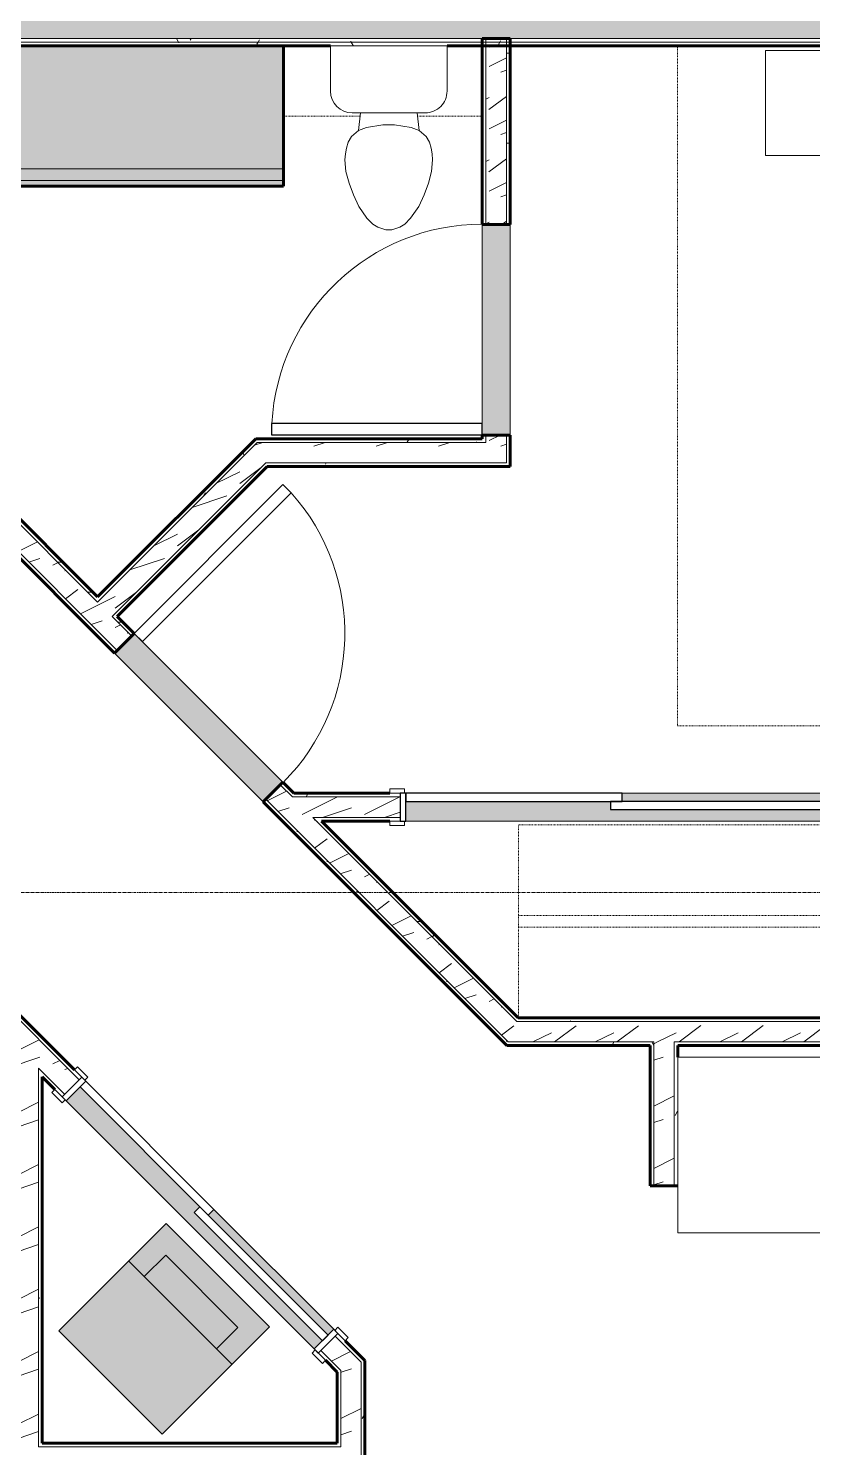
# Model space of a CAD drawing. Header units: inches. Extents: x -4061 to -1937, y 10959 to 12323.
# Drawn here: x -2349.9 to -2215.7, y 11440.3 to 11683 of the extents above; entities that cross this region are included whole.
import ezdxf

# ---------------------------------------------------------------- set-up
doc = ezdxf.new("R2010")
doc.units = ezdxf.units.IN
doc.header["$MEASUREMENT"] = 0
doc.linetypes.add('Dash', pattern=[0.25, 0.125, -0.125])
doc.linetypes.add('Grid Line 1_2_', pattern=[0.8749999999999999, 0.4999999999999999, -0.125, 0.125, -0.125])
for name, color, linetype, lineweight in [('0-1', 7, 'Continuous', 5), ('0-2', 250, 'Continuous', 9), ('A-DOOR-1', 250, 'Continuous', 9), ('A-DOOR-2', 50, 'Continuous', 30), ('A-DOOR-FRAM-1', 50, 'Continuous', 30), ('A-WALL', 113, 'Continuous', 18), ('A-WALL-1', 8, 'Continuous', 5), ('A-WALL-2', 10, 'Continuous', 60), ('A-WALL-3', 7, 'Continuous', 18), ('A-WALL-PATT-1', 250, 'Continuous', 9), ('A-WALL-PATT-2', 253, 'Continuous', 9), ('A-WALL-PATT-4', 111, 'Continuous', 9), ('I-FURN-1', 250, 'Continuous', 9), ('I-FURN-HDLN-1', 250, 'Dash', 9), ('I-WALL-2', 2, 'Continuous', 60), ('P-SANR-FIXT-2', 250, 'Continuous', 9), ('P-SANR-FIXT-3', 9, 'Continuous', 9), ('Q-CASE-1', 9, 'Continuous', 9), ('Q-CASE-2', 10, 'Continuous', 60), ('Q-CASE-3', 250, 'Continuous', 9), ('Q-CASE-HDLN-1', 250, 'Dash', 9), ('Q-SPCQ-1', 250, 'Continuous', 9), ('S-GRID-1', 1, 'Grid Line 1_2_', 9)]:
    doc.layers.add(name, color=color, linetype=linetype, lineweight=lineweight)
pattern_1 = [(0, (0, 0), (20.48, 5.12), [0.845, -14.515, 0.845, -14.515, -81.92]), (0, (0, 0), (20.48, 5.12), [-30.72, 0.845, -29.875, 0.845, -14.515, -35.84]), (0, (0, 0), (20.48, 5.12), [-76.8, 0.845, -9.395, 0.845, -24.755]), (120, (7.68, 2.56), (-14.67405006737632, 15.1762002695053), [0.8449999999999999, -14.515, 0.8449999999999999, -14.515, -81.91999999999999]), (120, (7.68, 2.56), (-14.67405006737632, 15.1762002695053), [-30.72, 0.8449999999999999, -29.875, 0.8449999999999999, -14.515, -35.84]), (120, (7.68, 2.56), (-14.67405006737632, 15.1762002695053), [-76.79999999999998, 0.8449999999999999, -9.394999999999998, 0.8449999999999999, -24.755]), (240, (10.24, 12.8), (-5.805949932623669, -20.2962002695053), [0.845, -14.515, 0.845, -14.515, -81.92]), (240, (10.24, 12.8), (-5.805949932623669, -20.2962002695053), [-30.72, 0.845, -29.875, 0.845, -14.515, -35.84]), (240, (10.24, 12.8), (-5.805949932623669, -20.2962002695053), [-76.8, 0.845, -9.395, 0.845, -24.755])]
pattern_2 = [(216.87, (4.265, 10.662), (31.98716190389133, 21.32545714244463), [5.331, -47.981]), (206.565, (10.662, 7.464), (-10.66247606731217, -10.66200980650436), [11.921, -11.921]), (198.435, (10.662, 2.132), (-21.3244936496746, -10.66258686177925), [6.743999999999999, -26.974])]

# ---------------------------------------------------------------- blocks, each defined once
blk = doc.blocks.new('Single-Flush - 36_ x 84_-1372824-ENLARGED RCP - 3RD FLOOR PLAN - EAST')
at = {"layer": 'A-DOOR-1'}
blk.add_arc((18.00000000000094, -2.374999999999582), 36.06659275674493, 179.9999999999998, 266.8211477580812, dxfattribs=at)
at = {"layer": 'A-DOOR-2'}
for p, q in [((16, -2.374999999999781), (16, -38.38609708243906)), ((18.00000000000094, -2.374999999999781), (16, -2.374999999999781)), ((18.00000000000094, -2.374999999999781), (18.00000000000094, -38.38609708243906)), ((18.00000000000094, -38.38609708243906), (16, -38.38609708243906))]:
    blk.add_line(p, q, dxfattribs=at)
blk = doc.blocks.new('OD_CW_Closet - OD_CW_Closet-2067908-ENLARGED RCP - 3RD FLOOR PLAN - EAST')
at = {"layer": 'Q-CASE-HDLN-1'}
for p, q in [((0.7377049180327869, 22.34999998306176), (0.7377049180327869, -7.650000016938718)), ((158.0498261120873, -9.000000000000126), (158.0498261120873, 23.99999999999991)), ((0.7377049180327883, 8.499999999999865), (158.0498261120873, 8.499999999999865)), ((0.7377049180327883, 6.499999999999867), (158.0498261120873, 6.499999999999867)), ((0.7377049180327883, -9.000000000000126), (25.08857482705718, -9.000000000000126)), ((27.58857482705709, -9.000000000000126), (100.0885748270572, -9.000000000000126)), ((105.088574827057, -9.000000000000126), (158.0498261120873, -9.000000000000126))]:
    blk.add_line(p, q, dxfattribs=at)
blk = doc.blocks.new('FOLDING_SLIDING CLOSET - 72_ x 80_-1372823-ENLARGED RCP - 3RD FLOOR PLAN - EAST')
at = {"layer": 'A-DOOR-1'}
for p, q in [((-36.25000000000011, 3.000000000000026), (-38.75000000000009, 3.000000000000026)), ((-38.75000000000009, 3.000000000000026), (-38.75000000000009, 2.250000000000026)), ((-36.25000000000011, 2.250000000000026), (-36.25000000000011, 3.000000000000026)), ((38.74999999999987, 3.000000000000026), (36.24999999999987, 3.000000000000026)), ((36.24999999999987, 3.000000000000026), (36.24999999999987, 2.250000000000026)), ((38.74999999999987, 2.250000000000026), (38.74999999999987, 3.000000000000026)), ((-38.75000000000009, 2.250000000000026), (-36.25000000000011, 2.250000000000026)), ((36.24999999999987, 2.250000000000026), (38.74999999999987, 2.250000000000026)), ((-36.25000000000008, -2.500000000038504), (-38.75000000000009, -2.500000000038504)), ((-38.75000000000009, -2.500000000038504), (-38.75000000000009, -3.250000000038078)), ((-38.75000000000009, -3.250000000038078), (-36.25000000000008, -3.250000000038078)), ((-36.25000000000008, -3.250000000038078), (-36.25000000000008, -2.500000000038504)), ((38.74999999999988, -2.500000000038504), (36.24999999999989, -2.500000000038504)), ((36.24999999999989, -2.500000000038504), (36.24999999999989, -3.250000000038078)), ((36.24999999999989, -3.250000000038078), (38.74999999999988, -3.250000000038078)), ((38.74999999999988, -3.250000000038078), (38.74999999999988, -2.500000000038504))]:
    blk.add_line(p, q, dxfattribs=at)
at = {"layer": 'A-DOOR-2'}
for p, q in [((0.9999999999999057, 2.250000000000026), (-36.0000000000001, 2.250000000000026)), ((-36.0000000000001, 2.250000000000026), (-36.0000000000001, 0.8750000000000295)), ((-36.0000000000001, 0.8750000000000295), (0.9999999999999057, 0.8750000000000295)), ((35.99999999999988, 0.8750000000000295), (-1.000000000000092, 0.8750000000000295)), ((-1.000000000000092, 0.8750000000000295), (-1.000000000000092, -0.5000000000000034)), ((0.9999999999999057, 0.8750000000000295), (0.9999999999999057, 2.250000000000026)), ((35.99999999999987, -0.5000000000000034), (35.99999999999987, 0.8750000000000295)), ((-1.000000000000097, -0.5000000000000034), (35.99999999999987, -0.5000000000000034))]:
    blk.add_line(p, q, dxfattribs=at)
at = {"layer": 'A-DOOR-FRAM-1'}
for p, q in [((-36.00000000000009, 2.250000000000026), (-37.00000000000011, 2.250000000000026)), ((-37.00000000000011, 2.250000000000026), (-37.00000000000011, -2.500000000038503)), ((-36.00000000000009, -2.500000000038503), (-36.00000000000009, 2.250000000000026)), ((35.99999999999989, 2.249999999999949), (35.99999999999989, -2.500000000000038)), ((36.99999999999989, 2.249999999999949), (35.99999999999989, 2.249999999999949)), ((36.99999999999989, -2.500000000000038), (36.99999999999989, 2.249999999999949)), ((-37.00000000000011, -2.500000000038503), (-36.00000000000009, -2.500000000038503)), ((35.99999999999989, -2.500000000000038), (36.99999999999989, -2.500000000000038))]:
    blk.add_line(p, q, dxfattribs=at)
blk = doc.blocks.new('Stacked Washer and Dryer - 26_x25_ - Private-1352637-ENLARGED RCP - 3RD FLOOR PLAN - EAST')
at = {"layer": 'P-SANR-FIXT-3'}
blk.add_hatch(color=256, dxfattribs=at).paths.add_polyline_path([(2.899014361901208e-12, 12.49999999998948), (3.41060513164848e-12, -12.50000000001122), (26.00000000000363, -12.50000000001054), (26.00000000000312, 12.49999999999016), (11.5892091422026, 12.49999999998982)], flags=0)
at = {"layer": 'P-SANR-FIXT-2'}
for p, q in [((26.00000000000047, 12.49999999999967), (8.686384944667224e-13, 12.49999999999967)), ((8.701080220912921e-13, -12.50000000000033), (8.701080220912921e-13, 12.49999999999967)), ((16.90625000000028, 12.49999999999867), (16.90625000000028, -12.50000000000132)), ((26.00000000000047, 12.49999999999967), (26.00000000000047, -12.50000000000033)), ((16.90625000000028, 8.74999999999979), (22.09375000000043, 8.74999999999979)), ((22.09375000000043, 8.74999999999979), (22.09375000000043, -8.749999999999945)), ((22.09375000000043, -8.749999999999945), (16.90625000000028, -8.749999999999945)), ((8.701080220912921e-13, -12.50000000000033), (26.00000000000047, -12.50000000000033))]:
    blk.add_line(p, q, dxfattribs=at)
blk = doc.blocks.new('FOLDING_SLIDING CLOSET - 60_ x 80_-1372877-ENLARGED RCP - 3RD FLOOR PLAN - EAST')
at = {"layer": 'A-DOOR-1'}
for p, q in [((-30.25000000000011, 3.000000000000026), (-32.75000000000009, 3.000000000000026)), ((-32.75000000000009, 3.000000000000026), (-32.75000000000009, 2.250000000000026)), ((-30.25000000000011, 2.250000000000026), (-30.25000000000011, 3.000000000000026)), ((32.74999999999986, 3.000000000000026), (30.24999999999988, 3.000000000000026)), ((30.24999999999988, 3.000000000000026), (30.24999999999988, 2.250000000000026)), ((32.74999999999986, 2.250000000000026), (32.74999999999986, 3.000000000000026)), ((-32.75000000000009, 2.250000000000026), (-30.25000000000011, 2.250000000000026)), ((30.24999999999988, 2.250000000000026), (32.74999999999986, 2.250000000000026)), ((-30.25000000000008, -2.500000000038504), (-32.75000000000009, -2.500000000038504)), ((-32.75000000000009, -2.500000000038504), (-32.75000000000009, -3.250000000038136)), ((-32.75000000000009, -3.250000000038136), (-30.25000000000008, -3.250000000038136)), ((-30.25000000000008, -3.250000000038136), (-30.25000000000008, -2.500000000038504)), ((32.74999999999988, -2.500000000038504), (30.2499999999999, -2.500000000038504)), ((30.2499999999999, -2.500000000038504), (30.2499999999999, -3.250000000038136)), ((30.2499999999999, -3.250000000038136), (32.74999999999988, -3.250000000038136)), ((32.74999999999988, -3.250000000038136), (32.74999999999988, -2.500000000038504))]:
    blk.add_line(p, q, dxfattribs=at)
at = {"layer": 'A-DOOR-2'}
for p, q in [((0.9999999999999057, 2.250000000000026), (-30.0000000000001, 2.250000000000026)), ((-30.0000000000001, 2.250000000000026), (-30.0000000000001, 0.8750000000000295)), ((-30.0000000000001, 0.8750000000000295), (0.9999999999999057, 0.8750000000000295)), ((29.99999999999987, 0.8750000000000295), (-1.000000000000092, 0.8750000000000295)), ((-1.000000000000092, 0.8750000000000295), (-1.000000000000092, -0.5000000000000034)), ((0.9999999999999057, 0.8750000000000295), (0.9999999999999057, 2.250000000000026)), ((29.99999999999987, -0.5000000000000034), (29.99999999999987, 0.8750000000000295)), ((-1.000000000000092, -0.5000000000000034), (29.99999999999987, -0.5000000000000034))]:
    blk.add_line(p, q, dxfattribs=at)
at = {"layer": 'A-DOOR-FRAM-1'}
for p, q in [((-30.00000000000009, 2.250000000000026), (-31.0000000000001, 2.250000000000026)), ((-31.0000000000001, 2.250000000000026), (-31.0000000000001, -2.500000000038503)), ((-30.00000000000009, -2.500000000038503), (-30.00000000000009, 2.250000000000026)), ((29.99999999999989, 2.249999999999949), (29.99999999999989, -2.500000000000038)), ((30.9999999999999, 2.249999999999949), (29.99999999999989, 2.249999999999949)), ((30.9999999999999, -2.500000000000038), (30.9999999999999, 2.249999999999949)), ((-31.0000000000001, -2.500000000038503), (-30.00000000000009, -2.500000000038503)), ((29.99999999999989, -2.500000000000038), (30.9999999999999, -2.500000000000038))]:
    blk.add_line(p, q, dxfattribs=at)
blk = doc.blocks.new('OD_CW_Base Cabinet - OD_CW_Base Cabinet-1867076-ENLARGED RCP - 3RD FLOOR PLAN - EAST')
at = {"layer": 'Q-CASE-1'}
for points in [[(53.33026017201245, 3.000000000008697), (53.33026017200529, 24.00000000002796), (0.7377049238903054, 24.00000000001006), (0.7377049238974677, 2.999999999990791), (51.70430527202927, 3.000000000008014)], [(51.70430527202995, 1.000000000009479), (53.33026017201313, 1.000000000010161), (53.33026017201245, 3.000000000008682), (0.7377049238974677, 2.999999999990777), (0.7377049238981498, 0.999999999992255)], [(51.70430527203029, 9.364953257318109e-12), (53.33026017201347, 1.004707428364781e-11), (53.33026017201313, 1.000000000010161), (0.7377049238981498, 0.999999999992255), (0.7377049238984908, -7.858602657506715e-12)]]:
    blk.add_hatch(color=256, dxfattribs=at).paths.add_polyline_path(points, flags=0)
at = {"layer": 'Q-CASE-2'}
for p, q in [((53.33026017200721, 24.00000000000016), (0.7377049180327829, 24.00000000000016)), ((0.7377049180327883, 24.00000000000016), (0.7377049180327883, 1.225686219186177e-13)), ((53.33026017200721, 1.212363542890675e-13), (53.33026017200721, 24.00000000000016)), ((0.7377049180327883, 1.212363542890675e-13), (53.33026017200721, 1.212363542890675e-13))]:
    blk.add_line(p, q, dxfattribs=at)
at = {"layer": 'Q-CASE-3'}
for p, q in [((0.7377049180327488, 24.00000000000016), (0.7377049180327786, 2.999999999998593)), ((0.7377049180327488, 24.00000000000016), (53.33026017200715, 24.00000000000023)), ((53.33026017200719, 2.999999999998667), (53.33026017200715, 24.00000000000023)), ((0.7377049180327788, 2.999999999998578), (0.7377049180327816, 1.000000000000128)), ((0.7377049180327786, 2.999999999998592), (53.33026017200719, 2.999999999998667)), ((53.33026017200719, 1.000000000000202), (53.33026017200719, 2.999999999998652)), ((0.7377049180333131, 1.000000000000128), (0.7377049180333145, 1.27675647831885e-13)), ((0.7377049180333131, 1.000000000000128), (53.33026017200719, 1.000000000000203)), ((0.7377049180327816, 1.000000000000128), (53.33026017200719, 1.000000000000202)), ((0.7377049180333145, 1.27750454303064e-13), (53.33026017200719, 2.020330955112429e-13)), ((53.33026017200719, 2.020330955112429e-13), (53.33026017200719, 1.000000000000203))]:
    blk.add_line(p, q, dxfattribs=at)
blk = doc.blocks.new('Toilet-Domestic-3D - Toilet-Domestic-3D-1352612-ENLARGED RCP - 3RD FLOOR PLAN - EAST')
at = {"layer": 'P-SANR-FIXT-2'}
for p, q in [((-9.976221549255797, 19.47622154925572), (9.976221549255834, 19.47622154925572)), ((-9.976221549255797, 11.74999999999998), (-9.976221549255797, 19.47622154925572)), ((9.976221549255834, 19.47622154925572), (9.976221549255834, 11.74999999999989)), ((6.24999999999998, 8.023778450744098), (-6.250000000000018, 8.023778450744098)), ((-4.861662917351556, 8.023778450744098), (-5.209379619536154, 4.999999999999911)), ((4.861662917351547, 8.023778450744098), (5.209379619536154, 4.999999999999936)), ((-5.209379619536154, 4.999999999999911), (-6.401133212130357, 3.999999999999923)), ((-3.835640909808955, 5.499999999999876), (-5.209379619536155, 4.99999999999991)), ((-0.9999999999997728, 5.999999999999972), (-3.835640909808916, 5.499999999999884)), ((0.9999999999997808, 5.999999999999972), (-0.9999999999997728, 5.999999999999972)), ((3.835640909808861, 5.499999999999932), (0.9999999999997852, 5.999999999999972)), ((5.209379619536155, 4.999999999999937), (3.835640909808857, 5.499999999999933)), ((6.401133212130349, 3.999999999999955), (5.209379619536156, 4.999999999999936)), ((-6.967897106716618, 2.999999999999916), (-7.235846299147756, 1.999999999999837)), ((-6.401133212130356, 3.999999999999926), (-6.967897106716618, 2.999999999999912)), ((6.967897106716618, 2.999999999999936), (6.40113321213035, 3.999999999999953)), ((7.235846299147753, 1.999999999999948), (6.967897106716618, 2.999999999999932)), ((-7.412844257252363, 0.9961946980916817), (-7.50000000000002, 3.647082635893639e-14)), ((-7.50000000000002, 2.626845807189436e-14), (-7.325688514504699, -1.992389396183531)), ((-7.235846299147757, 1.999999999999842), (-7.412844257252363, 0.9961946980916907)), ((7.412844257252371, 0.9961946980917603), (7.235846299147749, 1.999999999999968)), ((7.325688514504699, -1.992389396183527), (7.50000000000002, 8.759659664292484e-14)), ((7.500000000000021, 7.083352582108447e-14), (7.412844257252374, 0.9961946980917403)), ((-7.325688514504693, -1.99238939618356), (-6.787750874495926, -4.000000000000001)), ((6.787750874495935, -4.000000000000014), (7.325688514504697, -1.99238939618353)), ((-6.787750874495902, -4.000000000000084), (-6.05981040596345, -6.000000000000223)), ((6.05981040596353, -6.000000000000034), (6.787750874495948, -3.999999999999969)), ((-6.059810405963483, -6.000000000000149), (-5.127195089653489, -8.000000000000112)), ((5.12719508965351, -8.000000000000068), (6.059810405963534, -6.000000000000026)), ((-5.127195089653483, -8.000000000000119), (-3.739764113511693, -10.0000000000001)), ((3.739764113511725, -10.00000000000005), (5.127195089653514, -8.00000000000006)), ((-3.739764113511675, -10.00000000000013), (-2.739764113511752, -11.00000000000004)), ((-2.739764113511752, -11.00000000000004), (-1.873738709727293, -11.50000000000007)), ((-1.8737387097273, -11.50000000000006), (-0.5000000000001319, -12.00000000000002)), ((-0.5000000000001313, -12.00000000000002), (0.5000000000001497, -12.00000000000002)), ((0.5000000000001499, -12.00000000000002), (1.87373870972732, -11.50000000000006)), ((1.873738709727307, -11.50000000000006), (2.73976411351174, -11.00000000000005)), ((2.739764113511739, -11.00000000000005), (3.73976411351172, -10.00000000000006))]:
    blk.add_line(p, q, dxfattribs=at)
for centre, radius, start, end in [((-6.249999999999996, 11.74999999999996), 3.72622154925582, 179.9999999999996, 269.9999999999993), ((6.250000000000004, 11.74999999999991), 3.726221549255813, 269.9999999999992, 359.9999999999993)]:
    blk.add_arc(centre, radius, start, end, dxfattribs=at)
blk = doc.blocks.new('OD_CW_Upper Cabinet - OD_CW_Upper Cabinet-V16-ENLARGED RCP - 3RD FLOOR PLAN - EAST')
at = {"layer": 'Q-CASE-HDLN-1'}
for p, q in [((0.7377049180327883, -12.00000000000026), (11.81307618210522, -12.00000000000026)), ((21.66233365034751, -12.00000000000026), (34.73770491801893, -12.00000000000026))]:
    blk.add_line(p, q, dxfattribs=at)
blk = doc.blocks.new('Refrigerator_-_Side-by-Side_6047 - 36_ X 30_-1372843-ENLARGED RCP - 3RD FLOOR PLAN - EAST')
at = {"layer": 'Q-SPCQ-1'}
for p, q in [((-17.87500000000018, 15.57779639811608), (17.87499999999981, 15.57779639811608)), ((-17.87500000000018, -14.42220360188391), (-17.87500000000018, 15.57779639811609)), ((17.8749999999998, 15.57779639811608), (17.8749999999998, -14.42220360188391)), ((17.87499999999981, -14.42220360188391), (-17.87500000000018, -14.42220360188391))]:
    blk.add_line(p, q, dxfattribs=at)
blk = doc.blocks.new('Bed-Standard - King 78_ x 80_-1242963-ENLARGED RCP - 3RD FLOOR PLAN - EAST')
at = {"layer": 'I-FURN-1'}
for p, q in [((49.68852459016404, 38.20491803278722), (-28.31147540983594, 38.20491803278722)), ((-28.31147540983594, 38.20491803278722), (-28.31147540983594, -41.79508196721271)), ((49.68852459016404, -41.79508196721271), (49.68852459016404, 38.20491803278722)), ((-25.31147540983479, 36.20491803278763), (-25.31147540983479, 24.20491803278797)), ((-25.31147540983479, 36.20491803278763), (46.6885245901642, 36.20491803278763)), ((46.6885245901642, 36.20491803278763), (46.6885245901642, 24.20491803278797)), ((49.68852459016473, 24.20491803278797), (-28.31147540983507, 17.62529919027933)), ((-25.31147540983479, 24.20491803278797), (46.6885245901642, 24.20491803278797)), ((-28.31147540983594, -41.79508196721271), (49.68852459016404, -41.79508196721271))]:
    blk.add_line(p, q, dxfattribs=at)
at = {"layer": 'I-FURN-HDLN-1'}
for p, q in [((-64.31147540983584, 38.2049180327874), (-64.31147540983584, -77.79508196721247)), ((73.68852459016391, -77.79508196721248), (73.68852459016391, 38.20491803278709)), ((-64.31147540983584, -77.79508196721248), (73.68852459016391, -77.79508196721248))]:
    blk.add_line(p, q, dxfattribs=at)
blk = doc.blocks.new('Table-Night Stand - 18_ x 18_ x 24_-1352623-ENLARGED RCP - 3RD FLOOR PLAN - EAST')
at = {"layer": 'I-FURN-1'}
for p, q in [((18.14699331848555, 17.99999999999999), (0.1469933184855234, 17.99999999999999)), ((0.1469933184855234, 17.99999999999999), (0.1469933184855234, -9.466330862652132e-30)), ((18.14699331848555, -9.466330862652132e-30), (18.14699331848555, 17.99999999999999)), ((0.1469933184855234, -9.466330862652132e-30), (18.14699331848555, -9.466330862652132e-30))]:
    blk.add_line(p, q, dxfattribs=at)
blk = doc.blocks.new('CTR - 1st Phase - Unit Layouts_rvt-1-ENLARGED RCP - 3RD FLOOR PLAN - EAST')
at = {"layer": 'A-WALL-1'}
for points in [[(-2271.621550820582, 11613.44275068943), (-2267.49655082058, 11613.44275068943), (-2267.496550820488, 11649.44275068943), (-2272.246550820408, 11649.44275068943), (-2272.24655082058, 11613.44275068943)], [(-2309.734647808696, 11550.70763380459), (-2306.375890598049, 11554.06639101522), (-2331.831734720692, 11579.52223513801), (-2335.190491931338, 11576.16347792738), (-2310.176589546934, 11551.14957554284)]]:
    blk.add_hatch(color=256, dxfattribs=at).paths.add_polyline_path(points, flags=0)
h = blk.add_hatch(color=256, dxfattribs=at)
h.paths.add_polyline_path([(-2213.324606593518, 11547.42388338749), (-2213.32460659351, 11549.42388338749), (-2250.324606593513, 11549.42388338749), (-2250.324606593513, 11550.79888338759), (-2285.32460659351, 11550.79888338759), (-2285.324606593506, 11547.42388338772), (-2238.775738359905, 11547.42388338749)], flags=0)
h.paths.add_polyline_path([(-2248.324606593506, 11550.79888338759), (-2213.32460659351, 11550.79888338759), (-2213.32460659351, 11552.17388338749), (-2248.324606593506, 11552.17388338769), (-2248.324606593506, 11551.14957554284)], flags=0)
h = blk.add_hatch(color=256, dxfattribs=at)
h.paths.add_polyline_path([(-2301.025376560513, 11457.14554881377), (-2299.611162998136, 11458.55976237614), (-2321.531473214862, 11480.48007259298), (-2320.559201390728, 11481.45234441711), (-2341.065298045084, 11501.95844107157), (-2343.451783431622, 11499.5719556851), (-2302.439590122874, 11458.55976237614)], flags=0)
h.paths.add_polyline_path([(-2298.638891174002, 11459.53203420027), (-2297.666619349868, 11460.50430602439), (-2318.172716004224, 11481.01040267886), (-2319.144987828358, 11480.03813085473), (-2298.904056216941, 11459.79719924321)], flags=0)
at = {"layer": 'A-WALL-PATT-1'}
h = blk.add_hatch(dxfattribs=at)
h.set_pattern_fill('FP_1', color=256, style=0, pattern_type=2)
h.set_pattern_definition(pattern_1)
h.paths.add_polyline_path([(-2268.675897391811, 11509.64888338747), (-2267.792013915328, 11509.64888338747), (-2309.292706070452, 11551.14957554284), (-2309.734647808696, 11550.70763380459), (-2271.292013915318, 11512.264999911)], flags=0)
h.paths.add_polyline_path([(-2335.190491931338, 11576.16347792738), (-2334.748550193095, 11576.60541966562), (-2375.261104352004, 11617.11797382476), (-2375.703046090247, 11616.67603208652), (-2345.981297417075, 11586.95428341318)], flags=0)
h.paths.add_polyline_path([(-2428.028947897887, 11669.00193389446), (-2427.587006159658, 11669.44387563271), (-2437.791262715382, 11679.61314565267), (-2438.215711185708, 11679.18869718234), (-2428.470889636138, 11669.44387563271)], flags=0)
h.paths.add_polyline_path([(-2438.254689117446, 11679.98939611053), (-2438.132526637411, 11679.98939611053), (-2438.193607877428, 11680.05047735055)], flags=0)
h = blk.add_hatch(dxfattribs=at)
h.set_pattern_fill('FP_1', color=256, style=0, pattern_type=2)
h.set_pattern_definition(pattern_1)
h.paths.add_polyline_path([(-2266.967266447024, 11513.77388338749), (-2266.083382970528, 11513.77388338749), (-2300.358382970589, 11548.04888338772), (-2301.242266447069, 11548.04888338772), (-2271.917013915316, 11518.72363085581)], flags=0)
h.paths.add_polyline_path([(-2304.742266447058, 11551.54888338773), (-2303.858382970574, 11551.54888338773), (-2306.383908852563, 11554.05837276071), (-2306.817832336292, 11553.62444927698), (-2306.375890598049, 11553.18250753874)], flags=0)
h.paths.add_polyline_path([(-2332.273676458935, 11579.08029339977), (-2331.831734720692, 11579.52223513801), (-2335.154658755217, 11582.84515917255), (-2335.596600493461, 11582.40321743432), (-2332.715618197172, 11579.52223513801)], flags=0)
h.paths.add_polyline_path([(-2338.071474227607, 11584.87809116847), (-2337.629532489364, 11585.32003290671), (-2365.383473650846, 11613.07397406835), (-2365.82541538909, 11612.63203233012), (-2340.147666472303, 11586.95428341318)], flags=0)
h.paths.add_polyline_path([(-2368.300289123236, 11615.10690606428), (-2367.858347384993, 11615.54884780252), (-2372.344288879599, 11620.03478929715), (-2372.78623061784, 11619.59284755891), (-2368.742230861472, 11615.54884780252)], flags=0)
h.paths.add_polyline_path([(-2425.112132425498, 11671.91874936686), (-2424.670190687258, 11672.3606911051), (-2432.298895692637, 11679.98939611053), (-2433.182779169119, 11679.98939611053), (-2425.377297468409, 11672.18391440977)], flags=0)
h = blk.add_hatch(dxfattribs=at)
h.set_pattern_fill('FP_1', color=256, style=0, pattern_type=2)
h.set_pattern_definition(pattern_1)
h.paths.add_polyline_path([(-2267.496550820594, 11608.69275068973), (-2267.496550820582, 11613.44275068943), (-2268.121550820578, 11613.44275068943), (-2268.121550820592, 11608.69275068973)], flags=0)
h.paths.add_polyline_path([(-2267.496550820488, 11649.44275068943), (-2267.496550820488, 11679.98939611053), (-2268.121550820407, 11679.98939611053), (-2268.121550820407, 11649.44275068943)], flags=0)
h = blk.add_hatch(dxfattribs=at)
h.set_pattern_fill('FP_1', color=256, style=0, pattern_type=2)
h.set_pattern_definition(pattern_1)
h.paths.add_polyline_path([(-2292.323736657585, 11454.2775398556), (-2292.323736657585, 11455.16142333208), (-2296.959512568682, 11459.7971992432), (-2297.401454306926, 11459.35525750497), (-2292.948736657598, 11454.9025398556)], flags=0)
h.paths.add_polyline_path([(-2341.242074740376, 11503.19587793865), (-2340.800133002133, 11503.63781967689), (-2412.217917901789, 11575.05560457692), (-2412.659859640033, 11574.61366283868), (-2341.684016478615, 11503.63781967689)], flags=0)
h.paths.add_polyline_path([(-2438.11570376268, 11600.06950696146), (-2437.673762024437, 11600.5114486997), (-2477.70319927638, 11640.54088595185), (-2478.145141014624, 11640.09894421361), (-2440.590577496839, 11602.54438069563)], flags=0)
h = blk.add_hatch(dxfattribs=at)
h.set_pattern_fill('FP_1', color=256, style=0, pattern_type=2)
h.set_pattern_definition(pattern_1)
h.paths.add_polyline_path([(-2296.448736657616, 11452.56890891082), (-2296.448736657616, 11453.45279238731), (-2299.876328041087, 11456.88038377082), (-2300.31826977933, 11456.43844203258), (-2296.959512568682, 11453.07968482192)], flags=0)
h.paths.add_polyline_path([(-2344.158890212778, 11500.27906246626), (-2343.716948474536, 11500.7210042045), (-2348.173736657486, 11505.17779238747), (-2348.173736657486, 11504.29390891099), (-2344.600831951016, 11500.7210042045)], flags=0)
h.paths.add_polyline_path([(-2351.673736657616, 11507.79390891114), (-2351.673736657477, 11508.67779238749), (-2408.947549040245, 11565.95160477055), (-2409.389490778483, 11565.50966303231), (-2352.298736657477, 11508.418908911)], flags=0)
h.paths.add_polyline_path([(-2411.86436451263, 11567.98453676647), (-2411.422422774391, 11568.42647850471), (-2415.134733374191, 11572.13878910453), (-2415.576675112432, 11571.69684736629), (-2412.30630625088, 11568.42647850472)], flags=0)
h.paths.add_polyline_path([(-2441.032519235082, 11597.15269148907), (-2440.590577496839, 11597.59463322731), (-2480.620014748782, 11637.62407047947), (-2481.061956487026, 11637.18212874123), (-2441.474460973319, 11597.59463322731)], flags=0)
h = blk.add_hatch(dxfattribs=at)
h.set_pattern_fill('FP_1', color=256, style=0, pattern_type=2)
h.set_pattern_definition(pattern_1)
h.paths.add_polyline_path([(-2337.629532489364, 11585.32003290671), (-2310.1318147062, 11612.81775068973), (-2311.015698182683, 11612.81775068974), (-2338.071474227604, 11585.76197464496)], flags=0)
h = blk.add_hatch(dxfattribs=at)
h.set_pattern_fill('FP_1', color=256, style=0, pattern_type=2)
h.set_pattern_definition(pattern_1)
h.paths.add_polyline_path([(-2271.621550825126, 11612.19275068972), (-2271.621550820583, 11612.81775068962), (-2310.1318147062, 11612.81775068973), (-2310.756814706202, 11612.19275068974), (-2272.24655082058, 11612.19275068972)], flags=0)
h = blk.add_hatch(dxfattribs=at)
h.set_pattern_fill('FP_1', color=256, style=0, pattern_type=2)
h.set_pattern_definition(pattern_1)
h.paths.add_polyline_path([(-2268.121550820592, 11608.06775068962), (-2267.496550820594, 11608.06775068962), (-2267.496550820594, 11608.69275068962), (-2308.423183761422, 11608.69275068962), (-2309.048183761424, 11608.06775068973), (-2304.923183761412, 11608.06775068962)], flags=0)
h = blk.add_hatch(dxfattribs=at)
h.set_pattern_fill('FP_1', color=256, style=0, pattern_type=2)
h.set_pattern_definition(pattern_1)
h.paths.add_polyline_path([(-2123.921264891035, 11551.54888338729), (-2076.17373667973, 11551.54888338729), (-2076.17373667973, 11552.17388338714), (-2134.824606593506, 11552.17388338714), (-2134.824606593506, 11551.54888338729), (-2124.86005970228, 11551.54888338729)], flags=0)
h.paths.add_polyline_path([(-2210.574606593506, 11551.54888338748), (-2208.824606593518, 11551.54888338748), (-2208.824606593518, 11552.17388338749), (-2212.324606593506, 11552.17388338749), (-2212.324606593506, 11551.54888338748)], flags=0)
h.paths.add_polyline_path([(-2288.074606593506, 11551.54888338773), (-2286.324606593519, 11551.54888338773), (-2286.324606593519, 11552.17388338773), (-2304.483382970573, 11552.17388338774), (-2303.858382970574, 11551.54888338773), (-2300.358382970585, 11551.54888338773)], flags=0)
h = blk.add_hatch(dxfattribs=at)
h.set_pattern_fill('FP_1', color=256, style=0, pattern_type=2)
h.set_pattern_definition(pattern_1)
h.paths.add_polyline_path([(-2093.262724748677, 11547.42388338721), (-2076.17373667973, 11547.42388338721), (-2076.17373667973, 11548.04888338714), (-2104.598736656739, 11548.04888338714), (-2104.598736656739, 11547.42388338721), (-2101.048736662856, 11547.42388338721)], flags=0)
h.paths.add_polyline_path([(-2133.074606593519, 11547.42388338722), (-2108.098736656738, 11547.42388338722), (-2108.098736656738, 11548.04888338714), (-2134.824606593506, 11548.04888338722), (-2134.824606593506, 11547.42388338722)], flags=0)
h.paths.add_polyline_path([(-2210.57460659352, 11547.42388338749), (-2208.824606593518, 11547.42388338749), (-2208.824606593518, 11548.04888338748), (-2212.324606593506, 11548.04888338748), (-2212.324606593506, 11547.42388338749)], flags=0)
h.paths.add_polyline_path([(-2299.733382970586, 11547.42388338772), (-2286.324606593519, 11547.42388338772), (-2286.324606593519, 11548.04888338772), (-2300.358382970589, 11548.04888338772)], flags=0)
h = blk.add_hatch(dxfattribs=at)
h.set_pattern_fill('FP_1', color=256, style=0, pattern_type=2)
h.set_pattern_definition(pattern_1)
h.paths.add_polyline_path([(-2093.262724748677, 11513.14888338703), (-2076.17373667973, 11513.14888338703), (-2076.17373667973, 11513.77388338703), (-2104.598736656829, 11513.77388338703), (-2104.598736656829, 11513.14888338704), (-2101.048736662856, 11513.14888338704)], flags=0)
h.paths.add_polyline_path([(-2208.824606593518, 11513.14888338747), (-2108.098736656829, 11513.14888338747), (-2108.098736656829, 11513.77388338705), (-2266.967266446574, 11513.77388338705), (-2266.342266447014, 11513.14888338748), (-2212.324606593506, 11513.14888338747)], flags=0)
h = blk.add_hatch(dxfattribs=at)
h.set_pattern_fill('FP_1', color=256, style=0, pattern_type=2)
h.set_pattern_definition(pattern_1)
h.paths.add_polyline_path([(-2234.589751174783, 11509.0238833874), (-2076.17373667973, 11509.0238833874), (-2076.17373667973, 11509.64888338696), (-2239.400738337171, 11509.64888338696), (-2239.400738337171, 11509.0238833874), (-2238.775738359905, 11509.0238833874)], flags=0)
h.paths.add_polyline_path([(-2246.555425460463, 11509.0238833874), (-2242.900738337171, 11509.0238833874), (-2242.900738337171, 11509.6488833874), (-2268.675897391811, 11509.64888338747), (-2268.050897391813, 11509.02388338747), (-2262.217266446967, 11509.02388338741)], flags=0)
h = blk.add_hatch(dxfattribs=at)
h.set_pattern_fill('FP_1', color=256, style=0, pattern_type=2)
h.set_pattern_definition(pattern_1)
h.paths.add_polyline_path([(-2243.525738337172, 11485.02388338727), (-2242.900738337222, 11485.02388338727), (-2242.900738337221, 11509.0238833874), (-2243.525738336636, 11509.0238833874)], flags=0)
h = blk.add_hatch(dxfattribs=at)
h.set_pattern_fill('FP_1', color=256, style=0, pattern_type=2)
h.set_pattern_definition(pattern_1)
h.paths.add_polyline_path([(-2239.400738337171, 11485.02388338728), (-2238.775738359906, 11485.02388338728), (-2238.775738359905, 11509.02388338696), (-2239.400738337171, 11509.02388338696)], flags=0)
h = blk.add_hatch(dxfattribs=at)
h.set_pattern_fill('FP_1', color=256, style=0, pattern_type=2)
h.set_pattern_definition(pattern_1)
h.paths.add_polyline_path([(-2347.548736657487, 11441.02388334235), (-2347.548736657487, 11503.66890891099), (-2348.173736657486, 11504.29390891099), (-2348.173736657486, 11441.02388334235)], flags=0)
h = blk.add_hatch(dxfattribs=at)
h.set_pattern_fill('FP_1', color=256, style=0, pattern_type=2)
h.set_pattern_definition(pattern_1)
h.paths.add_polyline_path([(-2292.543235674001, 11255.63939612938), (-2292.323736657711, 11255.63939612938), (-2292.32373665771, 11394.6488833611), (-2292.94873665771, 11394.6488833612), (-2292.948736657711, 11255.63939612938)], flags=0)
h.paths.add_polyline_path([(-2292.323736657636, 11430.6488833612), (-2292.323736657585, 11454.2775398556), (-2292.948736657598, 11454.9025398556), (-2292.948736657598, 11430.6488833623)], flags=0)
h = blk.add_hatch(dxfattribs=at)
h.set_pattern_fill('FP_1', color=256, style=0, pattern_type=2)
h.set_pattern_definition(pattern_1)
h.paths.add_polyline_path([(-2297.073736657998, 11255.63939612939), (-2296.448736657998, 11255.63939612939), (-2296.448736657997, 11394.64888336119), (-2297.07373665771, 11394.64888336119), (-2297.073736657998, 11255.82689611048)], flags=0)
h.paths.add_polyline_path([(-2297.073736657625, 11430.6488833612), (-2296.448736657616, 11430.6488833612), (-2296.448736657616, 11436.89888334234), (-2297.073736657623, 11436.89888334234), (-2297.073736657625, 11434.02388334413)], flags=0)
h.paths.add_polyline_path([(-2296.448736657616, 11440.39888334235), (-2296.448736657616, 11452.56890891082), (-2297.073736657589, 11453.19390891083), (-2297.073736657623, 11440.39888334235), (-2296.959512568683, 11440.39888334235)], flags=0)
h = blk.add_hatch(dxfattribs=at)
h.set_pattern_fill('FP_1', color=256, style=0, pattern_type=2)
h.set_pattern_definition(pattern_1)
h.paths.add_polyline_path([(-2297.073736657623, 11440.39888334235), (-2297.073736657623, 11441.02388334235), (-2348.173736657486, 11441.02388334235), (-2348.173736657486, 11440.39888334235), (-2307.872505745178, 11440.39888334235)], flags=0)
h.paths.add_polyline_path([(-2394.123736781736, 11440.39888334235), (-2351.673736657617, 11440.39888334235), (-2351.673736657617, 11441.02388334235), (-2408.373736681041, 11441.02388334235), (-2408.373736681041, 11440.39888334235)], flags=0)
h.paths.add_polyline_path([(-2445.998736681042, 11440.39888334235), (-2442.373736681042, 11440.39888334235), (-2442.373736681042, 11441.02388334235), (-2445.998736681041, 11441.02388334235)], flags=0)
h.paths.add_polyline_path([(-2449.498736681042, 11440.39888334235), (-2449.498736681042, 11441.02388334235), (-2510.123736679425, 11441.02388334191), (-2510.123736679425, 11440.39888334235), (-2450.123736679417, 11440.39888334235)], flags=0)
at = {"layer": 'A-WALL-PATT-2'}
h = blk.add_hatch(dxfattribs=at)
h.set_pattern_fill('FP_2', color=256, style=0, pattern_type=2)
h.set_pattern_definition(pattern_2)
h.paths.add_polyline_path([(-2266.967266447011, 11513.14888338747), (-2266.342266447014, 11513.14888338748), (-2306.817832336292, 11553.62444927698), (-2309.292706070452, 11551.14957554284), (-2271.292013915318, 11513.14888338748), (-2267.792013915328, 11513.14888338747)], flags=0)
h.paths.add_polyline_path([(-2334.748550193095, 11576.60541966562), (-2332.273676458935, 11579.08029339977), (-2372.786230617844, 11619.59284755891), (-2375.261104352004, 11617.11797382476), (-2335.190491931338, 11577.04736140387)], flags=0)
h.paths.add_polyline_path([(-2427.587006159635, 11669.44387563271), (-2425.112132425498, 11671.91874936686), (-2433.182779169119, 11679.98939611053), (-2437.204436588322, 11679.98939611053), (-2437.673895734005, 11680.57018949397), (-2438.193607877428, 11680.05047735055), (-2427.852171202609, 11669.70904067567)], flags=0)
h = blk.add_hatch(dxfattribs=at)
h.set_pattern_fill('FP_2', color=256, style=0, pattern_type=2)
h.set_pattern_definition(pattern_2)
h.paths.add_polyline_path([(-2268.121550820592, 11612.19275068972), (-2268.121550820592, 11613.44275068943), (-2271.621550820583, 11613.44275068943), (-2271.621550820583, 11612.19275068972)], flags=0)
h.paths.add_polyline_path([(-2271.621550820488, 11649.44275068944), (-2268.121550820407, 11649.44275068944), (-2268.121550820407, 11679.98939611053), (-2271.621550820488, 11679.98939611053), (-2271.621550820488, 11656.98939610121)], flags=0)
h = blk.add_hatch(dxfattribs=at)
h.set_pattern_fill('FP_2', color=256, style=0, pattern_type=2)
h.set_pattern_definition(pattern_2)
h.paths.add_polyline_path([(-2292.948736657598, 11449.95279238729), (-2292.948736657598, 11454.9025398556), (-2297.401454306927, 11459.35525750497), (-2299.876328041087, 11456.88038377082), (-2295.564853181111, 11452.56890891082)], flags=0)
h.paths.add_polyline_path([(-2343.716948474536, 11500.7210042045), (-2341.242074740376, 11503.19587793865), (-2412.659859640033, 11574.61366283868), (-2415.134733374191, 11572.13878910453), (-2344.158890212778, 11501.16294594274)], flags=0)
h.paths.add_polyline_path([(-2440.590577496839, 11597.59463322731), (-2438.11570376268, 11600.06950696146), (-2478.145141014624, 11640.09894421361), (-2480.620014748782, 11637.62407047947), (-2449.820010284784, 11606.82406601531)], flags=0)
h = blk.add_hatch(dxfattribs=at)
h.set_pattern_fill('FP_2', color=256, style=0, pattern_type=2)
h.set_pattern_definition(pattern_2)
h.paths.add_polyline_path([(-2335.59660049346, 11582.40321743431), (-2305.807067237895, 11612.19275068963), (-2310.756814706202, 11612.19275068974), (-2338.071474227599, 11584.87809116846), (-2336.038542231698, 11582.84515917255)], flags=0)
h = blk.add_hatch(dxfattribs=at)
h.set_pattern_fill('FP_2', color=256, style=0, pattern_type=2)
h.set_pattern_definition(pattern_2)
h.paths.add_polyline_path([(-2307.872505745177, 11608.69275068962), (-2268.121550820595, 11608.69275068962), (-2268.121550820592, 11612.19275068963), (-2305.807067237895, 11612.19275068963), (-2309.307067237905, 11608.69275068973), (-2308.423183761422, 11608.69275068973)], flags=0)
h = blk.add_hatch(dxfattribs=at)
h.set_pattern_fill('FP_2', color=256, style=0, pattern_type=2)
h.set_pattern_definition(pattern_2)
h.paths.add_polyline_path([(-2076.79873667971, 11548.04888338714), (-2076.17373667973, 11548.04888338714), (-2076.17373667973, 11551.54888338729), (-2134.824606593506, 11551.54888338729), (-2134.824606593506, 11548.04888338722), (-2077.933454677499, 11548.04888338714)], flags=0)
h.paths.add_polyline_path([(-2212.324606593506, 11548.04888338748), (-2208.824606593518, 11548.04888338748), (-2208.824606593518, 11551.54888338748), (-2212.324606593506, 11551.54888338748), (-2212.324606593506, 11549.37119096392)], flags=0)
h.paths.add_polyline_path([(-2301.242266447068, 11548.04888338772), (-2286.324606593519, 11548.04888338772), (-2286.324606593519, 11551.54888338773), (-2304.742266447058, 11551.54888338773), (-2302.564574023253, 11549.37119096392)], flags=0)
h = blk.add_hatch(dxfattribs=at)
h.set_pattern_fill('FP_2', color=256, style=0, pattern_type=2)
h.set_pattern_definition(pattern_2)
h.paths.add_polyline_path([(-2076.17373667973, 11509.64888338696), (-2076.17373667973, 11513.14888338703), (-2271.292013915318, 11513.14888338748), (-2267.792013915328, 11509.64888338747), (-2076.79873667971, 11509.64888338696)], flags=0)
h = blk.add_hatch(dxfattribs=at)
h.set_pattern_fill('FP_2', color=256, style=0, pattern_type=2)
h.set_pattern_definition(pattern_2)
h.paths.add_polyline_path([(-2242.900738337222, 11485.02388338728), (-2239.400738337171, 11485.02388338728), (-2239.400738337171, 11509.6488833874), (-2242.900738337171, 11509.6488833874), (-2242.900738337171, 11509.0238833874)], flags=0)
h = blk.add_hatch(dxfattribs=at)
h.set_pattern_fill('FP_2', color=256, style=0, pattern_type=2)
h.set_pattern_definition(pattern_2)
h.paths.add_polyline_path([(-2348.173736657618, 11440.39888334235), (-2348.173736657486, 11505.17779238747), (-2351.673736657477, 11508.67779238748), (-2351.673736657479, 11440.39888334237)], flags=0)
h = blk.add_hatch(dxfattribs=at)
h.set_pattern_fill('FP_2', color=256, style=0, pattern_type=2)
h.set_pattern_definition(pattern_2)
h.paths.add_polyline_path([(-2292.948736657998, 11255.63939612938), (-2292.94873665771, 11394.6488833612), (-2296.44873665771, 11394.6488833612), (-2296.448736657711, 11255.63939612938)], flags=0)
h.paths.add_polyline_path([(-2296.448736657616, 11430.6488833612), (-2292.948736657598, 11430.6488833612), (-2292.948736657598, 11449.95279238729), (-2296.448736657589, 11453.45279238731), (-2296.448736657616, 11434.02388334413)], flags=0)
h = blk.add_hatch(dxfattribs=at)
h.set_pattern_fill('FP_2', color=256, style=0, pattern_type=2)
h.set_pattern_definition(pattern_2)
h.paths.add_polyline_path([(-2297.073736657623, 11436.89888334234), (-2296.448736657616, 11436.89888334234), (-2296.448736657616, 11440.39888334235), (-2408.373736681041, 11440.39888334235), (-2408.373736681041, 11440.14888334235), (-2372.373736681041, 11440.14888334235), (-2372.37373668104, 11437.14888334235), (-2408.373736681041, 11437.14888334235), (-2408.373736681041, 11436.89888334235), (-2307.872505745178, 11436.89888334234)], flags=0)
h.paths.add_polyline_path([(-2489.123736679454, 11436.89888334235), (-2442.373736681042, 11436.89888334235), (-2442.373736681042, 11440.39888334235), (-2510.123736679425, 11440.39888334235), (-2510.123736679336, 11436.89888334235), (-2491.823746599322, 11436.89888334235)], flags=0)
at = {"layer": 'A-WALL-2'}
for p, q in [((-2272.246550820486, 11649.44275068943), (-2272.246550820405, 11681.23939612934)), ((-2272.246550820405, 11681.23939612934), (-2267.496550820405, 11681.23939612933)), ((-2267.496550820405, 11681.23939612933), (-2267.496550820486, 11649.44275068942)), ((-2267.496550820486, 11649.44275068942), (-2272.246550820486, 11649.44275068943)), ((-2335.190491931336, 11576.16347792737), (-2374.465609223172, 11615.43859521943)), ((-2364.941531912604, 11612.6320323301), (-2338.071474227602, 11585.76197464495)), ((-2338.071474227602, 11585.76197464495), (-2311.015698182681, 11612.81775068973)), ((-2311.015698182681, 11612.81775068973), (-2310.131814706198, 11612.81775068972)), ((-2310.131814706198, 11612.81775068972), (-2304.298183761409, 11612.81775068971)), ((-2304.298183761409, 11612.81775068971), (-2272.24655082058, 11612.81775068962)), ((-2272.24655082058, 11612.81775068962), (-2272.246550820578, 11613.44275068943)), ((-2272.246550820578, 11613.44275068943), (-2267.496550820578, 11613.44275068942)), ((-2267.496550820578, 11613.44275068942), (-2267.49655082058, 11612.81775068961)), ((-2267.49655082058, 11612.81775068961), (-2267.49655082059, 11608.69275068961)), ((-2309.048183761422, 11608.06775068972), (-2334.712717016975, 11582.4032174343)), ((-2267.496550820592, 11608.06775068961), (-2309.048183761422, 11608.06775068972)), ((-2267.49655082059, 11608.69275068961), (-2267.496550820592, 11608.06775068961)), ((-2334.712717016976, 11582.4032174343), (-2331.83173472069, 11579.522235138)), ((-2331.83173472069, 11579.522235138), (-2335.190491931336, 11576.16347792737)), ((-2412.217917901788, 11575.05560457691), (-2342.037569869205, 11504.87525654396)), ((-2309.734647808693, 11550.70763380458), (-2306.375890598047, 11554.06639101521)), ((-2306.375890598047, 11554.06639101521), (-2304.48338297057, 11552.17388338772)), ((-2304.48338297057, 11552.17388338772), (-2288.074606593504, 11552.17388338768)), ((-2272.800897391798, 11513.77388338748), (-2309.734647808693, 11550.70763380458)), ((-2288.074606593516, 11547.42388338768), (-2299.733382970585, 11547.42388338771)), ((-2299.733382970585, 11547.42388338771), (-2266.083382970526, 11513.77388338746)), ((-2268.675897391809, 11509.64888338747), (-2272.800897391797, 11513.77388338748)), ((-2266.083382970526, 11513.77388338746), (-2108.723736656826, 11513.77388338704)), ((-2268.050897391811, 11509.02388338746), (-2268.675897391809, 11509.64888338747)), ((-2243.52573833717, 11509.0238833874), (-2268.050897391811, 11509.02388338746)), ((-2243.52573833722, 11485.02388338726), (-2243.52573833717, 11509.0238833874)), ((-2203.025738359847, 11509.02388338729), (-2238.77573833717, 11509.02388338739)), ((-2238.77573833717, 11509.02388338739), (-2238.775738337175, 11507.02388334459)), ((-2345.396327079822, 11501.5164993333), (-2347.548736657485, 11503.66890891098)), ((-2347.548736657485, 11503.66890891098), (-2347.548736657614, 11441.02388334234)), ((-2238.775738359888, 11485.02388338726), (-2243.52573833722, 11485.02388338726)), ((-2295.722075701608, 11458.55976237612), (-2292.323736657584, 11455.16142333208)), ((-2297.073736657588, 11453.19390891081), (-2299.080832912225, 11455.20100516546)), ((-2292.323736657584, 11455.16142333208), (-2292.323736657585, 11454.27753985559)), ((-2292.323736657585, 11454.27753985559), (-2292.323736657597, 11448.4439089108)), ((-2297.073736657613, 11441.02388334234), (-2297.073736657588, 11453.19390891081)), ((-2292.323736657597, 11448.4439089108), (-2292.323736657634, 11430.64888336118)), ((-2347.548736657614, 11441.02388334234), (-2297.073736657613, 11441.02388334234))]:
    blk.add_line(p, q, dxfattribs=at)
at = {"layer": 'A-WALL-3'}
for p, q in [((-2271.621550820405, 11681.23939612934), (-2271.621550820486, 11649.44275068943)), ((-2268.121550820405, 11681.23939612933), (-2268.121550820486, 11649.44275068942)), ((-2272.246550820486, 11649.44275068943), (-2272.246550820578, 11613.44275068943)), ((-2267.496550820578, 11613.44275068942), (-2267.496550820486, 11649.44275068942)), ((-2375.261104352002, 11617.11797382475), (-2334.748550193093, 11576.60541966561)), ((-2365.825415389088, 11612.63203233011), (-2338.071474227605, 11584.87809116846)), ((-2337.629532489362, 11585.3200329067), (-2310.7568147062, 11612.19275068973)), ((-2305.807067237894, 11612.19275068971), (-2310.7568147062, 11612.19275068973)), ((-2304.923183761411, 11612.19275068971), (-2305.807067237894, 11612.19275068971)), ((-2304.923183761411, 11612.19275068971), (-2271.621550820581, 11612.19275068962)), ((-2271.621550820578, 11613.44275068943), (-2271.62155082058, 11612.81775068962)), ((-2271.621550820581, 11612.19275068962), (-2271.62155082058, 11612.81775068962)), ((-2268.121550820578, 11613.44275068942), (-2268.12155082058, 11612.81775068961)), ((-2268.121550820581, 11612.19275068961), (-2268.12155082058, 11612.81775068961)), ((-2268.121550820591, 11608.69275068961), (-2268.121550820581, 11612.19275068961)), ((-2335.154658755216, 11582.84515917255), (-2309.307067237903, 11608.69275068972)), ((-2308.423183761419, 11608.69275068972), (-2309.307067237903, 11608.69275068972)), ((-2308.423183761419, 11608.69275068972), (-2268.121550820591, 11608.69275068961)), ((-2338.071474227605, 11584.87809116846), (-2337.629532489362, 11585.32003290671)), ((-2335.596600493458, 11582.4032174343), (-2335.154658755216, 11582.84515917254)), ((-2335.596600493459, 11582.4032174343), (-2332.273676458934, 11579.08029339976)), ((-2306.375890598047, 11554.06639101521), (-2331.83173472069, 11579.522235138)), ((-2335.190491931336, 11576.16347792737), (-2309.734647808693, 11550.70763380458)), ((-2412.65985964003, 11574.61366283867), (-2341.242074740374, 11503.19587793864)), ((-2306.81783233629, 11553.62444927697), (-2304.742266447054, 11551.54888338772)), ((-2309.29270607045, 11551.14957554283), (-2271.917013915315, 11513.77388338748)), ((-2304.742266447056, 11551.54888338773), (-2303.858382970571, 11551.54888338772)), ((-2286.324606593506, 11551.54888338768), (-2303.858382970572, 11551.54888338772)), ((-2213.324606593504, 11552.17388338749), (-2248.324606593504, 11552.17388338758)), ((-2301.242266447067, 11548.04888338772), (-2300.358382970584, 11548.04888338771)), ((-2301.242266447066, 11548.04888338772), (-2266.967266447009, 11513.77388338746)), ((-2286.324606593515, 11548.04888338768), (-2300.358382970584, 11548.04888338771)), ((-2285.324606593516, 11547.42388338767), (-2213.324606593516, 11547.42388338749)), ((-2271.917013915315, 11513.77388338748), (-2271.292013915317, 11513.14888338747)), ((-2271.292013915317, 11513.14888338747), (-2267.792013915326, 11509.64888338746)), ((-2266.967266447009, 11513.77388338746), (-2266.342266447012, 11513.14888338746)), ((-2108.098736656827, 11513.14888338703), (-2266.342266447013, 11513.14888338746)), ((-2242.900738337169, 11509.6488833874), (-2267.792013915326, 11509.64888338746)), ((-2242.900738337169, 11509.6488833874), (-2242.90073833717, 11509.0238833874)), ((-2076.173736656945, 11509.64888338695), (-2239.400738337169, 11509.64888338739)), ((-2239.40073833717, 11509.64888338739), (-2239.40073833717, 11509.02388338739)), ((-2242.90073833717, 11509.0238833874), (-2242.90073833722, 11485.02388338726)), ((-2239.40073833717, 11509.02388338739), (-2239.40073833722, 11485.02388338726)), ((-2348.173736657482, 11505.17779238746), (-2343.716948474532, 11500.72100420449)), ((-2348.173736657484, 11504.29390891098), (-2348.173736657482, 11505.17779238746)), ((-2348.173736657614, 11441.02388334234), (-2348.173736657484, 11504.29390891098)), ((-2343.451783431564, 11499.57195568503), (-2301.02537656051, 11457.14554881376)), ((-2297.666619349866, 11460.50430602439), (-2318.172716004221, 11481.01040267885)), ((-2297.401454306925, 11459.35525750496), (-2292.948736657584, 11454.90253985559)), ((-2299.876328041085, 11456.88038377081), (-2296.448736657587, 11453.4527923873)), ((-2292.948736657594, 11449.95279238729), (-2292.948736657584, 11454.9025398556)), ((-2296.448736657589, 11452.56890891081), (-2296.448736657587, 11453.4527923873)), ((-2296.448736657589, 11452.56890891081), (-2296.448736657614, 11440.39888334234)), ((-2292.948736657596, 11449.0689089108), (-2292.948736657594, 11449.95279238729)), ((-2292.948736657596, 11449.0689089108), (-2292.948736657634, 11430.64888336118)), ((-2348.173736657616, 11440.39888334234), (-2348.173736657614, 11441.02388334234)), ((-2348.173736657616, 11440.39888334234), (-2297.073736657614, 11440.39888334234)), ((-2297.073736657614, 11440.39888334234), (-2296.448736657614, 11440.39888334234))]:
    blk.add_line(p, q, dxfattribs=at)
at = {"layer": '0-2'}
for name, p in [('OD_CW_Base Cabinet - OD_CW_Base Cabinet-1867076-ENLARGED RCP - 3RD FLOOR PLAN - EAST', (-2359.576811017205, 11655.98939610122)), ('Toilet-Domestic-3D - Toilet-Domestic-3D-1352612-ENLARGED RCP - 3RD FLOOR PLAN - EAST', (-2288.246550843517, 11660.51317455158)), ('Bed-Standard - King 78_ x 80_-1242963-ENLARGED RCP - 3RD FLOOR PLAN - EAST', (-2174.548584292944, 11641.51954787512)), ('Table-Night Stand - 18_ x 18_ x 24_-1352623-ENLARGED RCP - 3RD FLOOR PLAN - EAST', (-2223.938891463239, 11661.22446590856)), ('FOLDING_SLIDING CLOSET - 72_ x 80_-1372823-ENLARGED RCP - 3RD FLOOR PLAN - EAST', (-2249.32460659351, 11549.92388338758))]:
    blk.add_blockref(name, p, dxfattribs=at)
for name, p, rotation in [('OD_CW_Upper Cabinet - OD_CW_Upper Cabinet-V16-ENLARGED RCP - 3RD FLOOR PLAN - EAST', (-2271.508845927307, 11655.98939610128), 180), ('Single-Flush - 36_ x 84_-1372824-ENLARGED RCP - 3RD FLOOR PLAN - EAST', (-2269.871550820532, 11631.44275068942), 269.9999999998536), ('Single-Flush - 36_ x 84_-1372824-ENLARGED RCP - 3RD FLOOR PLAN - EAST', (-2320.783191264692, 11565.11493447129), 134.9999999998366), ('OD_CW_Closet - OD_CW_Closet-2067908-ENLARGED RCP - 3RD FLOOR PLAN - EAST', (-2107.986031766475, 11537.77388337016), 180), ('FOLDING_SLIDING CLOSET - 60_ x 80_-1372877-ENLARGED RCP - 3RD FLOOR PLAN - EAST', (-2320.47081304308, 11480.12651920237), 314.9999999998498), ('Refrigerator_-_Side-by-Side_6047 - 36_ X 30_-1372843-ENLARGED RCP - 3RD FLOOR PLAN - EAST', (-2220.900738359874, 11492.60167974267), 180), ('Stacked Washer and Dryer - 26_x25_ - Private-1352637-ENLARGED RCP - 3RD FLOOR PLAN - EAST', (-2335.861662680637, 11451.39146402458), 44.99999999979092)]:
    blk.add_blockref(name, p, dxfattribs=dict(at, rotation=rotation))
blk = doc.blocks.new('CTR - 1st Phase - Shell_rvt-1-ENLARGED RCP - 3RD FLOOR PLAN - EAST')
at = {"layer": 'S-GRID-1'}
blk.add_line((-1936.8318968875, 11535.18939611053), (-4027.878090368345, 11535.18939611053), dxfattribs=at)

msp = doc.modelspace()

# ---------------------------------------------------------------- hatches: boundary and pattern name
at = {"layer": 'A-WALL-PATT-4'}
h = msp.add_hatch(dxfattribs=at)
h.set_pattern_fill('FP_4', color=256, style=0, pattern_type=2)
h.set_pattern_definition([(161.57, (0.32, 0.32), (-2.560496184573631, -0.0005373861552858683), [0, -18.214, 2.022, 0]), (18.43, (-0.32, 0.32), (-2.560496184573631, 0.0005373861552860904), [0, -18.214, 2.022, 0]), (108.43, (0.32, 0.32), (1.279220909290681, -6.400876726295667), [6.069999999999999, -14.166]), (71.57, (-0.32, 0.32), (1.279220909290681, 6.400876726295667), [6.07, -14.166])])
h.paths.add_polyline_path([(-2076.173736679728, 11681.23939611052), (-2076.173736679728, 11684.73939611052), (-2441.954436588328, 11684.73939611016), (-2438.454436588322, 11681.23939611052), (-2076.798736679709, 11681.23939611052)], flags=0)
h = msp.add_hatch(dxfattribs=at)
h.set_pattern_fill('FP_1', color=256, style=0, pattern_type=2)
h.set_pattern_definition(pattern_1)
h.paths.add_polyline_path([(-2306.246550845193, 11680.61439611053), (-2076.173736679728, 11680.61439611054), (-2076.173736679728, 11681.23939611052), (-2437.93277921049, 11681.23939611052), (-2438.557779210487, 11680.61439611053), (-2307.872505745177, 11680.61439611053)], flags=0)
h = msp.add_hatch(dxfattribs=at)
h.set_pattern_fill('FP_1', color=256, style=0, pattern_type=2)
h.set_pattern_definition(pattern_1)
h.paths.add_polyline_path([(-2283.384887926168, 11679.98939611053), (-2076.173736679728, 11679.98939611052), (-2076.173736679728, 11680.61439611054), (-2437.673895734005, 11680.61439611053), (-2438.298895734005, 11679.98939611053), (-2438.254689117446, 11679.98939611053), (-2437.654933673588, 11680.58915155438), (-2437.204436588322, 11679.98939611053), (-2293.108213760871, 11679.98939611053)], flags=0)

# ---------------------------------------------------------------- linework, layer by layer
at = {"layer": 'A-WALL'}
for p, q in [((-2437.932779210488, 11681.23939611052), (-2076.173736679361, 11681.23939611053)), ((-2437.673895734002, 11680.61439611052), (-2076.173736679361, 11680.61439611053))]:
    msp.add_line(p, q, dxfattribs=at)
at = {"layer": 'I-WALL-2'}
for p, q in [((-2298.222772392771, 11679.98939611052), (-2306.246550845191, 11679.98939611052)), ((-2076.173736679361, 11679.98939611053), (-2278.27032929426, 11679.98939611052))]:
    msp.add_line(p, q, dxfattribs=at)

# ---------------------------------------------------------------- block references
at = {"layer": '0-1'}
for name in ['CTR - 1st Phase - Shell_rvt-1-ENLARGED RCP - 3RD FLOOR PLAN - EAST', 'CTR - 1st Phase - Unit Layouts_rvt-1-ENLARGED RCP - 3RD FLOOR PLAN - EAST']:
    msp.add_blockref(name, (0, 0), dxfattribs=at)

doc.saveas('drawing.dxf')
